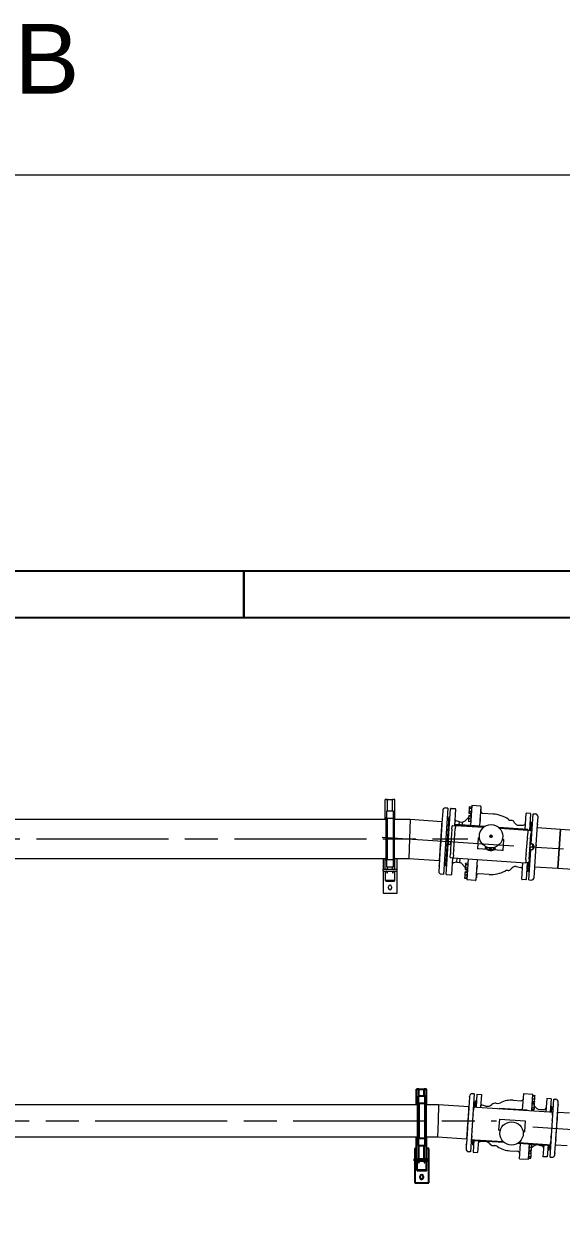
# Model space of a CAD drawing. Header units: millimetres. Extents: x 0 to 100323, y 0 to 59400.
# Drawn here: x 26074 to 28381, y 21944 to 27066 of the extents above; entities that cross this region are included whole.
import ezdxf

# ---------------------------------------------------------------- set-up
doc = ezdxf.new("R2010")
doc.units = ezdxf.units.MM
doc.header["$LTSCALE"] = 100
doc.linetypes.add('CHAIN', pattern=[0.3543, 0.2362, -0.0295, 0.0591, -0.0295])
for name, color, linetype, lineweight in [('Centerline', 7, 'Continuous', 18), ('Detail Boundary', 7, 'Continuous', 18), ('Visible', 7, 'Continuous', 25)]:
    doc.layers.add(name, color=color, linetype=linetype, lineweight=lineweight)
doc.layers.add('P_Biomass (BM)', color=150, linetype='Continuous', lineweight=18, true_color=0x007fff)
doc.styles.add('Title', font='arial.ttf')

# ---------------------------------------------------------------- blocks, each defined once
blk = doc.blocks.new('2dDetail1')
at = {"layer": 'Detail Boundary', "flags": 128}
blk.add_lwpolyline([(211.552, 187.035), (311.266, 187.035), (311.266, 264.162), (211.552, 264.162), (211.552, 187.035)], dxfattribs=at)
at = {"layer": 'Detail Boundary', "insert": (260.332, 267.662), "char_height": 3, "attachment_point": 7, "style": 'Title'}
blk.add_mtext('B', dxfattribs=at)

msp = doc.modelspace()

# ---------------------------------------------------------------- linework, layer by layer
at = {"layer": 'Centerline', "linetype": 'CHAIN', "ltscale": 23.990969}
msp.add_line((27612.5, 23572.6), (29420.2, 23454.1), dxfattribs=at)
at = {"layer": 'Centerline', "linetype": 'CHAIN', "ltscale": 11.173792}
msp.add_line((28259.5, 22327.6), (29262.9, 22261.8), dxfattribs=at)
at = {"layer": 'P_Biomass (BM)'}
for p, q in [((27628.8, 23734.4), (27624.8, 23734.4)), ((27624.8, 23649.1), (27624.8, 23734.4)), ((27628.8, 23734.4), (27630.9, 23734.4)), ((27634.9, 23734.4), (27630.9, 23734.4)), ((27634.9, 23734.4), (27657.2, 23734.4)), ((27634.9, 23684.4), (27634.9, 23734.4)), ((27661.2, 23734.4), (27657.2, 23734.4)), ((27657.2, 23684.4), (27657.2, 23734.4)), ((27661.2, 23734.4), (27663.3, 23734.4)), ((27667.3, 23734.4), (27663.3, 23734.4)), ((27667.3, 23649.1), (27667.3, 23734.4)), ((27630.8, 23684.4), (27630.8, 23655.3)), ((27661.3, 23684.4), (27630.8, 23684.4)), ((27661.3, 23655.3), (27661.3, 23684.4)), ((27872, 23683.7), (27868.6, 23631.7)), ((27872.2, 23686.4), (27872, 23684.6)), ((27872, 23683.7), (27872, 23684.6)), ((27894.4, 23696.9), (27875.8, 23412.5)), ((27894.4, 23696.9), (27884.9, 23697.5)), ((27897.4, 23566.2), (27905.7, 23694.2)), ((27907.9, 23696), (27925.8, 23694.9)), ((27927.7, 23692.7), (27923, 23621.4)), ((27983.9, 23663), (27985.1, 23664.8)), ((27984.9, 23678.1), (27984.8, 23676.5)), ((27984.8, 23676.5), (27985.7, 23674.6)), ((27985.5, 23688.5), (27984.9, 23678.1)), ((27991.4, 23664.4), (27985.1, 23664.8)), ((27986.2, 23698.9), (27985.5, 23688.5)), ((27993.8, 23674.1), (27985.7, 23674.6)), ((27986.3, 23700.5), (27986.2, 23698.9)), ((27994.3, 23681), (27986.2, 23681.5)), ((27986.3, 23700.5), (27987.5, 23702.3)), ((27995.2, 23694.8), (27987.1, 23695.3)), ((27995.6, 23701.7), (27987.5, 23702.3)), ((27996.8, 23707.7), (27991.2, 23621.9)), ((27994.3, 23681), (27993.8, 23674.1)), ((27994, 23676.9), (27994.8, 23676.9)), ((27995.2, 23694.8), (27994.3, 23681)), ((27995.6, 23701.7), (27995.2, 23694.8)), ((27995.4, 23698.9), (27996.2, 23698.8)), ((28034.2, 23705.3), (27996.8, 23707.7)), ((28035.6, 23703.7), (28030.1, 23619.4)), ((28035, 23678.5), (28034.2, 23677.8)), ((28035.9, 23692), (28034.9, 23693.1)), ((28035.9, 23692), (28035, 23678.5)), ((28088.2, 23671.7), (28043.8, 23674.6)), ((28225.7, 23606.6), (28230.1, 23673.4)), ((28247.6, 23673.8), (28231.7, 23674.8)), ((28249, 23672.2), (28244.3, 23600.3)), ((28252.1, 23543.2), (28260.6, 23672.9)), ((28260.6, 23672.9), (28270.1, 23672.3)), ((25663.8, 23649.1), (27628.3, 23649.1)), ((27628.3, 23655.3), (27628.3, 23474.6)), ((27630.8, 23655.3), (27628.3, 23655.3)), ((27633.3, 23655.3), (27633.3, 23474.6)), ((27633.3, 23653.3), (27658.8, 23653.3)), ((27658.8, 23655.3), (27658.8, 23474.6)), ((27663.8, 23655.3), (27661.3, 23655.3)), ((27663.8, 23655.3), (27663.8, 23474.6)), ((27663.8, 23649.1), (27732.1, 23649.1)), ((27732.1, 23649.1), (27729.3, 23564.9)), ((27732.1, 23649.1), (27868.6, 23640.1)), ((27868.6, 23640.1), (27857.6, 23472.2)), ((27868.3, 23627.7), (27862.2, 23534.5)), ((27868.3, 23627.7), (27868.6, 23631.7)), ((27898, 23660.1), (27884.1, 23448.6)), ((27900.5, 23659.9), (27894, 23560.9)), ((27900.5, 23659.9), (27898, 23660.1)), ((27900.4, 23659), (27903.5, 23660.5)), ((27911.8, 23606.2), (27912.7, 23620.1)), ((27914.8, 23621.9), (27926.5, 23621.2)), ((27926.5, 23621.6), (27925.6, 23607.7)), ((27926.5, 23621.7), (27926.7, 23623.7)), ((27926.5, 23621.7), (27926.5, 23621.6)), ((28046.8, 23613.8), (27926.5, 23621.7)), ((28046.8, 23613.8), (27926.5, 23621.6)), ((27926.8, 23626.2), (27926.7, 23623.7)), ((27926.7, 23623.7), (28049.1, 23615.7)), ((28052.3, 23617.9), (27926.8, 23626.2)), ((27944.2, 23638), (27930.5, 23642.4)), ((27943.3, 23625.1), (27944.2, 23638)), ((27944.2, 23638), (27956.3, 23637.3)), ((27956.3, 23637.3), (27955.4, 23624.3)), ((27968.3, 23643.1), (27983.4, 23656.4)), ((27982.7, 23645.1), (27982.3, 23639.1)), ((27983.5, 23657), (27982.7, 23645.1)), ((27991.5, 23638.5), (27983.4, 23639)), ((27983.9, 23663), (27983.5, 23657)), ((27992.3, 23650.5), (27984.2, 23651)), ((27993.1, 23662.4), (27984.9, 23663)), ((27992.3, 23650.5), (27991.5, 23638.5)), ((27991.5, 23639.5), (27992.3, 23639.4)), ((27993.1, 23662.4), (27992.3, 23650.5)), ((27993, 23661.4), (27993.8, 23661.4)), ((28032.5, 23641), (28031.5, 23640.1)), ((28033.4, 23654.5), (28032.5, 23655.6)), ((28033.4, 23654.5), (28032.5, 23641)), ((28238.2, 23605.7), (28112.6, 23614)), ((28166.7, 23644.5), (28164.8, 23644.6)), ((28198.6, 23623.5), (28219.7, 23624.3)), ((28249.7, 23636.1), (28246.8, 23638)), ((28247.3, 23600.1), (28249.7, 23637.1)), ((28249.7, 23637.1), (28252.2, 23636.9)), ((28249.8, 23599.9), (28252.2, 23636.9)), ((28273.4, 23539.9), (28279, 23625.4)), ((28278.2, 23613.3), (28377.5, 23606.8)), ((28279.2, 23628.6), (28279, 23625.4)), ((28279.2, 23628.6), (28281.3, 23659.5)), ((27729.3, 23564.9), (27726.6, 23480.8)), ((27893.3, 23560.2), (27895.4, 23562.1)), ((27894.3, 23546.1), (27895.4, 23562.1)), ((27895.1, 23542.8), (27896.6, 23565.3)), ((27895.4, 23562.1), (27896.4, 23562)), ((27896.6, 23565.3), (27897, 23566)), ((27897.9, 23566.4), (27907.9, 23565.7)), ((27910.5, 23586.2), (27906.2, 23520.2)), ((27909.1, 23564.4), (27908.7, 23565.2)), ((27911.8, 23606.2), (27910.5, 23587)), ((27910.5, 23586.2), (27910.5, 23587)), ((27919.8, 23519.1), (27924.2, 23585.6)), ((27924.3, 23588.1), (27924.2, 23585.6)), ((27924.3, 23588.1), (27925.6, 23607.7)), ((28024.3, 23569.2), (28021.2, 23522.3)), ((28024.3, 23569.2), (28029.3, 23568.8)), ((28029.3, 23568.8), (28030.3, 23568.8)), ((28078.8, 23571.7), (28078.9, 23572.7)), ((28079.3, 23579.5), (28078.9, 23572.7)), ((28079.3, 23579.5), (28079.4, 23580.6)), ((28080.4, 23572.6), (28080.3, 23571.6)), ((28080.4, 23572.6), (28080.8, 23579.4)), ((28080.9, 23580.5), (28080.8, 23579.4)), ((28115.5, 23611.3), (28238, 23603.3)), ((28237.9, 23601.2), (28117.5, 23609.1)), ((28237.9, 23601.2), (28117.5, 23609.1)), ((28128, 23562.4), (28129.1, 23562.3)), ((28129.1, 23562.3), (28134.1, 23562)), ((28131, 23515.1), (28134.1, 23562)), ((28231.1, 23498.6), (28235.5, 23565.2)), ((28235.7, 23567.7), (28235.5, 23565.2)), ((28235.7, 23567.7), (28237, 23587.3)), ((28237.9, 23601.2), (28237, 23587.3)), ((28249.5, 23600), (28237.8, 23600.8)), ((28237.9, 23601.2), (28238, 23603.3)), ((28237.9, 23601.2), (28237.9, 23601.2)), ((28238.2, 23605.7), (28238, 23603.3)), ((28244.8, 23498), (28249.2, 23564)), ((28249.2, 23564.8), (28250.5, 23584)), ((28249.2, 23564.8), (28249.2, 23564)), ((28251.4, 23597.9), (28250.5, 23584)), ((28377.5, 23606.8), (28366.5, 23438.8)), ((28367, 23438.8), (28378, 23606.7)), ((28378, 23606.7), (28436.8, 23602.9)), ((27861.9, 23529.8), (27856.7, 23450.1)), ((27861.9, 23529.8), (27862.2, 23534.5)), ((27893.1, 23547.5), (27886.6, 23448.4)), ((27887.4, 23413.8), (27895.7, 23541.7)), ((27892.5, 23548.2), (27893.3, 23560.2)), ((27892.5, 23548.2), (27894.3, 23546.1)), ((27894.3, 23546.1), (27895.3, 23546)), ((27895.1, 23542.8), (27895.4, 23542)), ((27896.3, 23542.5), (27906.3, 23541.8)), ((27896.3, 23541.5), (27906.3, 23540.9)), ((27897.2, 23554.9), (27907.1, 23554.3)), ((27906.1, 23519.4), (27904.9, 23500.2)), ((27906.1, 23519.4), (27906.2, 23520.2)), ((27907.6, 23542), (27907.2, 23541.2)), ((27918.4, 23497), (27919.6, 23516.5)), ((27919.8, 23519.1), (27919.6, 23516.5)), ((28026.2, 23521.9), (28021.2, 23522.3)), ((28126, 23515.4), (28026.2, 23521.9)), ((28074, 23525.1), (28074.1, 23526.3)), ((28074.6, 23526.3), (28074.5, 23525)), ((28078.6, 23526), (28078.5, 23524.7)), ((28079.1, 23526), (28079, 23524.7)), ((28131, 23515.1), (28126, 23515.4)), ((28242, 23388.5), (28250.5, 23518.3)), ((28246.3, 23519.8), (28246.6, 23519)), ((28257.4, 23517.8), (28247.4, 23518.5)), ((28247.7, 23542.2), (28248.2, 23543)), ((28258.2, 23529.3), (28248.2, 23529.9)), ((28259, 23541.7), (28249, 23542.4)), ((28259, 23542.7), (28249.1, 23543.4)), ((28258.7, 23519), (28258.3, 23518.2)), ((28260.2, 23541.4), (28258.7, 23519)), ((28259.9, 23522.1), (28258.9, 23522.2)), ((28260.2, 23541.4), (28259.9, 23542.2)), ((28261, 23538.1), (28259.9, 23522.1)), ((28262.1, 23524), (28259.9, 23522.1)), ((28261, 23538.1), (28260, 23538.2)), ((28262.9, 23536), (28261, 23538.1)), ((28262.9, 23536), (28262.1, 23524)), ((28267.2, 23445), (28273.1, 23535.1)), ((28273.4, 23539.9), (28273.1, 23535.1)), ((25663.8, 23480.8), (27628.3, 23480.8)), ((27616, 23479.2), (27616, 23434.4)), ((27624.8, 23479.2), (27616, 23479.2)), ((27624.8, 23434.4), (27624.8, 23480.8)), ((27628.3, 23474.6), (27630.8, 23474.6)), ((27630.8, 23474.6), (27630.8, 23445.4)), ((27633.3, 23476.6), (27658.8, 23476.6)), ((27661.3, 23445.4), (27661.3, 23474.6)), ((27661.3, 23474.6), (27663.8, 23474.6)), ((27663.8, 23480.8), (27726.6, 23480.8)), ((27667.3, 23434.4), (27667.3, 23480.8)), ((27676, 23479.2), (27667.3, 23479.2)), ((27676, 23434.4), (27676, 23479.2)), ((27726.6, 23480.8), (27857.6, 23472.2)), ((27903.9, 23486.4), (27904.9, 23500.2)), ((27905.8, 23484.2), (27917.5, 23483.5)), ((27914, 23483.7), (27909.3, 23412.3)), ((27918.4, 23497), (27917.5, 23483)), ((27917.5, 23483), (28228.8, 23462.6)), ((27932.8, 23464.4), (27918.6, 23461.9)), ((27932.8, 23464.4), (27933.9, 23481.9)), ((27932.8, 23464.4), (27944.9, 23463.6)), ((27946, 23481.1), (27944.9, 23463.6)), ((27970.5, 23458.4), (27971.6, 23460.2)), ((27979.8, 23459.7), (27971.6, 23460.2)), ((27981.8, 23478.7), (27975.9, 23388.4)), ((27979.8, 23459.7), (27979.3, 23452.7)), ((28020.7, 23476.2), (28014.9, 23387.4)), ((28211.6, 23392), (28216.3, 23463.4)), ((28229.7, 23476.5), (28228.8, 23462.6)), ((28240.5, 23462.3), (28228.8, 23463.1)), ((28229.7, 23476.5), (28231, 23496.1)), ((28235.3, 23462.6), (28230.6, 23390.8)), ((28231.1, 23498.6), (28231, 23496.1)), ((28235.9, 23425.5), (28238.3, 23462.4)), ((28238.4, 23425.3), (28240.8, 23462.3)), ((28243.5, 23478), (28242.6, 23464.1)), ((28243.5, 23478), (28244.8, 23497.2)), ((28244.8, 23498), (28244.8, 23497.2)), ((27616, 23434.4), (27676, 23434.4)), ((27616, 23426.4), (27616, 23434.4)), ((27616, 23426.4), (27628.8, 23426.4)), ((27616, 23426.4), (27616, 23331.2)), ((27624.8, 23422.4), (27624.8, 23387.9)), ((27626.8, 23387.9), (27626.8, 23422.4)), ((27630.9, 23426.4), (27628.8, 23426.4)), ((27628.8, 23424.4), (27630.9, 23424.4)), ((27630.8, 23445.4), (27661.3, 23445.4)), ((27630.9, 23426.4), (27661.2, 23426.4)), ((27632.9, 23422.4), (27632.9, 23418.9)), ((27632.9, 23418.9), (27634.9, 23418.9)), ((27634.9, 23434.4), (27634.9, 23445.4)), ((27634.9, 23418.9), (27634.9, 23422.4)), ((27657.2, 23434.4), (27657.2, 23445.4)), ((27657.2, 23422.4), (27657.2, 23418.9)), ((27657.2, 23418.9), (27659.2, 23418.9)), ((27659.2, 23418.9), (27659.2, 23422.4)), ((27663.3, 23426.4), (27661.2, 23426.4)), ((27661.2, 23424.4), (27663.3, 23424.4)), ((27663.3, 23426.4), (27676, 23426.4)), ((27665.3, 23422.4), (27665.3, 23387.9)), ((27667.3, 23387.9), (27667.3, 23422.4)), ((27676, 23426.4), (27676, 23434.4)), ((27676, 23331.2), (27676, 23426.4)), ((27856.5, 23447.3), (27855.1, 23425.9)), ((27856.5, 23447.3), (27856.7, 23450.1)), ((27875.8, 23412.5), (27866.3, 23413.2)), ((27886.6, 23448.4), (27884.1, 23448.6)), ((27886.7, 23449.4), (27889.6, 23447.5)), ((27889.2, 23411.7), (27907.2, 23410.5)), ((27956, 23456.3), (27969.3, 23441.1)), ((27967.6, 23415), (27966.8, 23403)), ((27968, 23421), (27967.6, 23415)), ((27968, 23421), (27969.2, 23422.7)), ((27976.4, 23408.4), (27968.3, 23408.9)), ((27969, 23436.1), (27968.9, 23434.5)), ((27968.9, 23434.5), (27969.8, 23432.5)), ((27969.7, 23446.4), (27969, 23436.1)), ((27977.2, 23420.4), (27969.1, 23420.9)), ((27977.3, 23422.2), (27969.2, 23422.7)), ((27970.4, 23456.8), (27969.7, 23446.4)), ((27977.9, 23432), (27969.8, 23432.5)), ((27978.4, 23438.9), (27970.3, 23439.5)), ((27970.5, 23458.4), (27970.4, 23456.8)), ((27979.3, 23452.7), (27971.2, 23453.3)), ((27976.4, 23408.4), (27975.6, 23396.4)), ((27977.2, 23420.4), (27976.4, 23408.4)), ((27977.1, 23419.4), (27977.9, 23419.3)), ((27977.3, 23422.2), (27977.2, 23420.4)), ((27978.4, 23438.9), (27977.9, 23432)), ((27978.1, 23434.9), (27978.9, 23434.8)), ((27979.3, 23452.7), (27978.4, 23438.9)), ((27979.6, 23456.8), (27980.4, 23456.8)), ((28017.6, 23412.5), (28016.7, 23399)), ((28017.6, 23412.5), (28016.9, 23413.3)), ((28019.1, 23436.4), (28018.1, 23435.5)), ((28020, 23449.9), (28019.1, 23451)), ((28020, 23449.9), (28019.1, 23436.4)), ((28071.2, 23412.3), (28026.7, 23415.2)), ((28152.6, 23429), (28150.6, 23429.1)), ((28186.9, 23445.6), (28207.7, 23442.1)), ((28235.9, 23426.5), (28232.8, 23425)), ((28235.9, 23425.5), (28238.4, 23425.3)), ((28264.2, 23399.5), (28267, 23441.4)), ((28267.2, 23445), (28267, 23441.4)), ((28267.2, 23445.3), (28366.5, 23438.8)), ((28367, 23438.8), (28652.4, 23420.1)), ((27663.3, 23385.9), (27628.8, 23385.9)), ((27628.8, 23383.9), (27663.3, 23383.9)), ((27639, 23353.2), (27639, 23359.2)), ((27653, 23359.2), (27653, 23353.2)), ((27966.8, 23403), (27966.4, 23397)), ((27966.4, 23397), (27967.4, 23395.1)), ((27975.5, 23394.6), (27967.4, 23395.1)), ((27975.6, 23396.4), (27967.5, 23396.9)), ((27975.6, 23396.4), (27975.5, 23394.6)), ((27975.7, 23397.4), (27976.5, 23397.4)), ((28013.3, 23386), (27975.9, 23388.4)), ((28016.7, 23399), (28015.6, 23398)), ((28229, 23389.4), (28213, 23390.4)), ((28242, 23388.5), (28251.4, 23387.9)), ((28264.2, 23399.5), (28264.2, 23399.2)), ((28264.2, 23399.1), (28264.2, 23399.2)), ((27616, 23331.2), (27676, 23331.2)), ((27986.9, 22456), (27984.1, 22412.6)), ((27986.9, 22456), (27987, 22457.4)), ((27987.1, 22458.7), (27987, 22457.4)), ((28007.8, 22469.4), (27991.5, 22219.9)), ((28007.8, 22469.4), (27999.9, 22469.9)), ((28011.8, 22438.1), (28010.2, 22413.6)), ((28014.3, 22437.9), (28011.8, 22438.1)), ((28014.3, 22437.9), (28012.7, 22413.4)), ((28014.2, 22436.9), (28017.3, 22438.4)), ((28019.3, 22468.6), (28015.7, 22413.2)), ((28019.3, 22468.6), (28038.3, 22467.4)), ((28038.3, 22467.4), (28034.6, 22412)), ((28175.2, 22442.4), (28207.9, 22440.2)), ((28215.3, 22400.7), (28219.9, 22470.5)), ((28219.9, 22470.5), (28258.8, 22468)), ((28254.2, 22397.6), (28258.8, 22468)), ((28257.6, 22437.7), (28256.8, 22437.8)), ((28257.4, 22434.9), (28257.5, 22436.7)), ((28257.4, 22434.9), (28266.6, 22434.3)), ((28257.5, 22436.7), (28258.3, 22448.7)), ((28257.5, 22436.7), (28266.7, 22436.1)), ((28259, 22459.7), (28258.2, 22459.7)), ((28258.3, 22448.7), (28259.1, 22460.7)), ((28258.3, 22448.7), (28267.5, 22448.1)), ((28259.1, 22460.7), (28259.2, 22462.5)), ((28259.1, 22460.7), (28268.3, 22460.1)), ((28259.2, 22462.5), (28268.4, 22461.9)), ((28266.7, 22436.1), (28266.6, 22434.3)), ((28266.7, 22436.1), (28267.5, 22448.1)), ((28267.5, 22448.1), (28268.3, 22460.1)), ((28268.3, 22460.1), (28268.4, 22461.9)), ((28318.7, 22449), (28315, 22393.6)), ((28337.6, 22447.8), (28318.7, 22449)), ((28332.8, 22197.5), (28349.1, 22447)), ((28337.6, 22447.8), (28334, 22392.4)), ((28349.1, 22447), (28357.1, 22446.5)), ((25780.6, 22424.1), (27764.2, 22424.1)), ((27799.7, 22424.1), (27854.7, 22424.1)), ((27854.7, 22424.1), (27852.4, 22354.3)), ((27854.7, 22424.1), (27983.8, 22415.7)), ((27983.8, 22415.7), (27974.6, 22276.3)), ((27983.8, 22415.7), (27974.6, 22276.3)), ((27983.7, 22406.6), (27978.6, 22328.8)), ((27983.7, 22406.6), (27984.1, 22412.6)), ((27984.3, 22415.7), (27983.8, 22415.7)), ((28003.1, 22380.4), (28004.3, 22399.9)), ((28005.3, 22413.9), (28004.3, 22399.9)), ((28005.3, 22413.9), (28018.9, 22413)), ((28018.9, 22413), (28330.3, 22392.6)), ((28057.3, 22416.9), (28041.9, 22420.5)), ((28101.3, 22429.2), (28107.3, 22428.8)), ((28114.7, 22406.8), (28114.8, 22407.2)), ((28234.5, 22399.4), (28114.8, 22407.2)), ((28234.5, 22399.4), (28234.5, 22398.9)), ((28255.5, 22405.4), (28254.7, 22405.5)), ((28255.3, 22402.6), (28255.8, 22409.5)), ((28255.3, 22402.6), (28264.5, 22402)), ((28255.8, 22409.5), (28256.7, 22423.3)), ((28255.8, 22409.5), (28264.9, 22408.9)), ((28256.9, 22427.4), (28256.1, 22427.4)), ((28256.7, 22423.3), (28257.1, 22430.2)), ((28256.7, 22423.3), (28265.8, 22422.7)), ((28257.1, 22430.2), (28266.3, 22429.6)), ((28264.9, 22408.9), (28264.5, 22402)), ((28264.9, 22408.9), (28265.8, 22422.7)), ((28270.5, 22412), (28265.5, 22417.7)), ((28265.8, 22422.7), (28266.3, 22429.6)), ((28295.5, 22401.9), (28308.8, 22403)), ((28330.3, 22392.6), (28343.9, 22391.7)), ((28338.5, 22415.6), (28335.7, 22417.6)), ((28337, 22392.2), (28338.6, 22416.6)), ((28338.6, 22416.6), (28341.1, 22416.5)), ((28339.5, 22392), (28341.1, 22416.5)), ((28343, 22377.7), (28343.9, 22391.7)), ((28356.8, 22251.2), (28366, 22390.6)), ((28356.8, 22251.2), (28366, 22390.6)), ((28363.6, 22362.3), (28367.5, 22421.2)), ((28365.5, 22390.7), (28366, 22390.6)), ((28366, 22390.6), (28415.9, 22387.4)), ((28367.7, 22424.4), (28367.5, 22421.2)), ((28367.7, 22424.4), (28368.3, 22433.7)), ((27852.4, 22354.3), (27850.1, 22284.4)), ((27998.5, 22311.3), (28002.9, 22377.8)), ((28003.1, 22380.4), (28002.9, 22377.8)), ((28113.6, 22313.6), (28116.7, 22360.5)), ((28116.7, 22360.5), (28226.5, 22353.3)), ((28226.5, 22353.3), (28223.4, 22306.4)), ((28341.6, 22355.6), (28337.2, 22289.1)), ((28341.6, 22355.6), (28341.7, 22358.2)), ((28343, 22377.7), (28341.7, 22358.2)), ((28357.9, 22276), (28363.1, 22355.4)), ((28363.6, 22362.3), (28363.1, 22355.4)), ((25780.6, 22284.4), (27764.2, 22284.4)), ((27799.7, 22284.4), (27850.1, 22284.4)), ((27850.1, 22284.4), (27974.6, 22276.3)), ((27978.1, 22321.6), (27973.7, 22255)), ((27978.1, 22321.6), (27978.6, 22328.8)), ((27997.1, 22289.2), (27996.2, 22275.2)), ((27997.1, 22289.2), (27998.4, 22308.8)), ((27998.5, 22311.3), (27998.4, 22308.8)), ((28113.6, 22313.6), (28119.6, 22313.2)), ((28217.4, 22306.8), (28223.4, 22306.4)), ((28337, 22286.6), (28335.8, 22267)), ((28337, 22286.6), (28337.2, 22289.1)), ((27973.5, 22250.9), (27972.3, 22233.2)), ((27973.5, 22250.9), (27973.7, 22255)), ((27975.1, 22276.3), (27974.6, 22276.3)), ((27996, 22273.2), (27995.9, 22270.7)), ((27995.9, 22270.7), (28009.5, 22269.8)), ((27996, 22273.2), (27996.2, 22275.2)), ((27996, 22273.2), (28009.7, 22272.3)), ((28000.8, 22270.4), (27999.5, 22250.5)), ((28002, 22250.3), (27999.5, 22250.5)), ((28003.3, 22270.2), (28002, 22250.3)), ((28002.1, 22251.3), (28004.9, 22249.4)), ((28006.3, 22270.1), (28003, 22219.2)), ((28009.5, 22269.8), (28135, 22261.6)), ((28009.7, 22272.3), (28132.2, 22264.3)), ((28025.3, 22268.8), (28021.9, 22217.9)), ((28047.4, 22265.5), (28031.7, 22264)), ((28089.4, 22247.6), (28095.4, 22247.2)), ((28195.4, 22257.7), (28320.9, 22249.4)), ((28198.5, 22259.9), (28321, 22251.9)), ((28201.6, 22191.1), (28205.9, 22257)), ((28240.5, 22188.6), (28244.8, 22254.4)), ((28243.9, 22228), (28244.6, 22240)), ((28244.6, 22240), (28245.4, 22252)), ((28245.4, 22251), (28244.6, 22251)), ((28244.6, 22240), (28253.8, 22239.4)), ((28245.4, 22252), (28254.6, 22251.4)), ((28253, 22227.4), (28253.8, 22239.4)), ((28259.4, 22242.5), (28253.7, 22237.5)), ((28253.8, 22239.4), (28254.6, 22251.4)), ((28285.5, 22249.2), (28298.6, 22246.4)), ((28305.7, 22250.4), (28302.3, 22199.5)), ((28320.9, 22249.4), (28334.5, 22248.5)), ((28321, 22251.9), (28334.7, 22251)), ((28324.6, 22249.2), (28321.3, 22198.3)), ((28326.4, 22230), (28323.3, 22228.5)), ((28326.3, 22229), (28327.6, 22249)), ((28328.8, 22228.9), (28330.1, 22248.8)), ((28334.5, 22248.5), (28334.7, 22251)), ((28334.8, 22253), (28334.7, 22251)), ((28334.8, 22253), (28335.8, 22267)), ((28354, 22216.1), (28357.5, 22269.4)), ((28356.3, 22251.3), (28356.8, 22251.2)), ((28356.8, 22251.2), (28406.7, 22248)), ((28357.9, 22276), (28357.5, 22269.4)), ((27991.5, 22219.9), (27983.5, 22220.4)), ((28003, 22219.2), (28021.9, 22217.9)), ((28160.9, 22224.8), (28193.6, 22222.7)), ((28201.6, 22191.1), (28240.5, 22188.6)), ((28241.8, 22196.7), (28241, 22196.8)), ((28241.6, 22193.9), (28242.1, 22200.8)), ((28241.6, 22193.9), (28250.8, 22193.3)), ((28242.1, 22200.8), (28243, 22214.6)), ((28242.1, 22200.8), (28251.3, 22200.2)), ((28243.2, 22218.7), (28242.4, 22218.8)), ((28243, 22214.6), (28243.4, 22221.6)), ((28243, 22214.6), (28252.2, 22214)), ((28243.9, 22229), (28243.1, 22229.1)), ((28243.4, 22221.6), (28252.6, 22220.9)), ((28243.9, 22228), (28253, 22227.4)), ((28244, 22226.2), (28252.9, 22225.6)), ((28250.8, 22193.3), (28251.3, 22200.2)), ((28251.3, 22200.2), (28252.2, 22214)), ((28252.2, 22214), (28252.6, 22220.9)), ((28252.9, 22225.6), (28253, 22227.4)), ((28321.3, 22198.3), (28302.3, 22199.5)), ((28326.3, 22229), (28328.8, 22228.9)), ((28332.8, 22197.5), (28340.7, 22197)), ((28353.5, 22208.2), (28353.9, 22213.6)), ((28354, 22216.1), (28353.9, 22213.6))]:
    msp.add_line(p, q, dxfattribs=at)
at = {"layer": 'P_Biomass (BM)', "linetype": 'CHAIN', "ltscale": 23.990969}
for p, q in [((25277.7, 23564.9), (27979.3, 23564.9)), ((25530.6, 22354.3), (28102.4, 22354.3))]:
    msp.add_line(p, q, dxfattribs=at)
at = {"layer": 'P_Biomass (BM)'}
for centre, radius in [((28079.8, 23576.1), 50.1), ((28079.8, 23576.1), 5), ((28058.8, 23525.6), 3.25), ((28094.2, 23523.2), 3.25), ((28167.8, 22299.5), 50.1)]:
    msp.add_circle(centre, radius, dxfattribs=at)
for centre, radius, start, end in [((27884.1, 23685.6), 12, 86.2494, 176.2494), ((27907.7, 23694), 2, 86.2494, 176.2494), ((27925.7, 23692.9), 2, 356.2494, 86.2494), ((27974.7, 23675.2), 20, 320.8389, 356.2494), ((28034.1, 23703.8), 1.5, 356.2494, 86.2494), ((28044.4, 23684.6), 10, 202.0913, 266.2494), ((28079.7, 23542), 130, 54.8255, 86.2494), ((28231.6, 23673.3), 1.5, 86.2494, 176.2494), ((28247.5, 23672.3), 1.5, 356.2494, 86.2494), ((28269.3, 23660.3), 12, 356.2494, 86.2494), ((27886, 23645.9), 11, 356.2494, 59.2137), ((27914.7, 23619.9), 2, 86.2494, 176.2494), ((27932.9, 23650.1), 8, 176.2494, 252.2131), ((27951.8, 23661.9), 25, 280.2856, 311.2494), ((28166.1, 23664.6), 20, 234.8255, 266.2494), ((28165.7, 23629.5), 15, 23.4523, 86.2494), ((28197.8, 23643.5), 20, 203.4523, 272.118), ((28219.4, 23632.3), 8, 272.118, 356.2494), ((28262.2, 23621.2), 11, 113.2851, 176.2494), ((28079.8, 23576.1), 4.5, 95.8435, 256.6553), ((28079.8, 23576.1), 4.5, 256.6553, 275.8435), ((28079.8, 23576.1), 4.5, 76.6553, 95.8435), ((28079.8, 23576.1), 4.5, 275.8435, 76.6553), ((28249.4, 23598), 2, 356.2494, 86.2494), ((28077.7, 23542.1), 27.8, 217.4875, 225.0112), ((28077.7, 23542.1), 23.8, 214.3103, 228.1885), ((28077.7, 23542.1), 27.8, 233.7936, 298.7051), ((28077.7, 23542.1), 17.5, 237.5351, 295.132), ((28077.7, 23542.1), 17.4, 238.0122, 294.6548), ((28077.7, 23542.1), 17.4, 238.2544, 258.0006), ((28077.7, 23542.1), 23.8, 257.9287, 274.57), ((28077.7, 23542.1), 17.4, 259.6586, 272.8402), ((28077.7, 23542.1), 17.4, 274.4982, 294.4126), ((28077.7, 23542.1), 23.8, 304.3103, 318.1885), ((28077.7, 23542.1), 27.8, 307.4875, 315.0112), ((27874.1, 23464.3), 11, 293.2851, 356.2494), ((27905.9, 23486.2), 2, 176.2494, 266.2494), ((27920.1, 23454), 8, 100.2856, 176.2494), ((27937.2, 23439.8), 25, 41.2494, 72.2131), ((28240.6, 23464.3), 2, 266.2494, 356.2494), ((27628.8, 23422.4), 4, 90, 180), ((27628.8, 23422.4), 2, 90, 180), ((27630.9, 23422.4), 4, 0, 90), ((27630.9, 23422.4), 2, 0, 90), ((27661.2, 23422.4), 4, 90, 180), ((27661.2, 23422.4), 2, 90, 180), ((27663.3, 23422.4), 4, 0, 90), ((27663.3, 23422.4), 2, 0, 90), ((27867.1, 23425.1), 12, 176.2494, 266.2494), ((27889.4, 23413.6), 2, 176.2494, 266.2494), ((27907.3, 23412.5), 2, 266.2494, 356.2494), ((27958.2, 23423.6), 20, 356.2494, 25.3674), ((28026.1, 23405.2), 10, 86.2494, 150.4075), ((28079.7, 23542), 130, 266.2494, 297.6733), ((28149.3, 23409.1), 20, 86.2494, 117.6733), ((28153.6, 23443.9), 15, 266.2494, 329.0465), ((28183.6, 23425.9), 20, 80.3808, 149.0465), ((28206.4, 23434.2), 8, 356.2494, 80.3808), ((28250.3, 23439.6), 11, 176.2494, 239.2137), ((27628.8, 23387.9), 4, 180, 270), ((27628.8, 23387.9), 2, 180, 270), ((27646, 23359.2), 7, 0, 180), ((27663.3, 23387.9), 4, 270, 0), ((27663.3, 23387.9), 2, 270, 0), ((28013.4, 23387.5), 1.5, 266.2494, 356.2494), ((28213.1, 23391.9), 1.5, 176.2494, 266.2494), ((28229.1, 23390.9), 1.5, 266.2494, 356.2494), ((28252.2, 23399.9), 12, 266.2494, 356.2494), ((27646, 23353.2), 7, 180, 0), ((27999.1, 22457.9), 12, 86.2494, 176.2494), ((28168.1, 22334.6), 108, 86.2494, 116.4053), ((28208.5, 22450.2), 10, 266.2494, 356.2494), ((28276.7, 22435.3), 20, 176.2494, 194.7038), ((28356.3, 22434.5), 12, 356.2494, 86.2494), ((27999.8, 22423.8), 11, 356.2494, 59.2137), ((28043.7, 22428.3), 8, 176.2494, 257.055), ((28064.1, 22446.1), 30, 257.055, 310.3448), ((28099.7, 22404.2), 25, 86.2494, 130.3448), ((28109, 22453.7), 25, 266.2494, 296.4053), ((28293, 22431.8), 30, 221.2494, 274.7802), ((28308.2, 22411), 8, 274.7802, 356.2494), ((28351.1, 22400.8), 11, 113.2851, 176.2494), ((27984.3, 22232.4), 12, 176.2494, 266.2494), ((27989.5, 22266.1), 11, 293.2851, 356.2494), ((28032.4, 22256), 8, 95.4438, 176.2494), ((28050.3, 22235.6), 30, 42.154, 95.4438), ((28091, 22272.5), 25, 222.154, 266.2494), ((28093.8, 22222.2), 25, 56.0935, 86.2494), ((28168, 22332.6), 108, 236.0935, 266.2494), ((28279.2, 22219.9), 30, 77.7186, 131.2494), ((28296.9, 22238.6), 8, 356.2494, 77.7186), ((28340.8, 22243.1), 11, 176.2494, 239.2137), ((28192.9, 22212.7), 10, 356.2494, 86.2494), ((28262.5, 22218.6), 20, 152.0841, 176.2494), ((28341.5, 22209), 12, 266.2494, 356.2494)]:
    msp.add_arc(centre, radius, start, end, dxfattribs=at)
for start_param, end_param in [(6.181041, 6.201676), (0.08151, 0.102144)]:
    msp.add_ellipse((28078.8, 23559.1), major_axis=(-2.3, -34.3), ratio=0.707107, start_param=start_param, end_param=end_param, dxfattribs=at)
for points, knots in [([(27872, 23684.6), (27872, 23684.6), (27872, 23684.6), (27872, 23684.5), (27872, 23684.3), (27872, 23684), (27872, 23683.8), (27872, 23683.7)], [-2.1952792, -2.1952792, -2.1952792, -2.1952792, -2.0993492, -2.0993492, -1.8229843, -1.8229843, -1.7097702, -1.7097702, -1.7097702, -1.7097702]), ([(28034.2, 23677.8), (28034.2, 23677.8), (28034.2, 23677.8), (28034.1, 23677.8), (28034.1, 23677.8), (28034, 23678.2), (28034, 23678.5), (28034, 23678.9)], [2.2317186, 2.2317186, 2.2317186, 2.2317186, 2.2549429, 2.2549429, 2.4488197, 2.4488197, 2.6508871, 2.6508871, 2.6508871, 2.6508871]), ([(27868.6, 23631.7), (27868.6, 23631.4), (27868.5, 23631.2), (27868.5, 23630.3), (27868.4, 23629.5), (27868.4, 23628.4), (27868.3, 23628), (27868.3, 23627.7)], [-2.1952792, -2.1952792, -2.1952792, -2.1952792, -2.0993492, -2.0993492, -1.8229843, -1.8229843, -1.7097702, -1.7097702, -1.7097702, -1.7097702]), ([(28279, 23625.4), (28279.1, 23625.6), (28279.1, 23625.9), (28279.1, 23626.8), (28279.2, 23627.4), (28279.2, 23628.2), (28279.2, 23628.4), (28279.2, 23628.6)], [-2.1952792, -2.1952792, -2.1952792, -2.1952792, -2.0993492, -2.0993492, -1.8229843, -1.8229843, -1.7097702, -1.7097702, -1.7097702, -1.7097702]), ([(27862.2, 23534.5), (27862.2, 23534.2), (27862.2, 23533.9), (27862.1, 23532.6), (27862, 23531.7), (27861.9, 23530.5), (27861.9, 23530.2), (27861.9, 23529.8)], [-2.1952792, -2.1952792, -2.1952792, -2.1952792, -2.0993492, -2.0993492, -1.8229843, -1.8229843, -1.7097702, -1.7097702, -1.7097702, -1.7097702]), ([(28273.1, 23535.1), (28273.1, 23535.4), (28273.2, 23535.7), (28273.2, 23536.9), (28273.3, 23537.9), (28273.4, 23539.1), (28273.4, 23539.5), (28273.4, 23539.9)], [-2.1952792, -2.1952792, -2.1952792, -2.1952792, -2.0993492, -2.0993492, -1.8229843, -1.8229843, -1.7097702, -1.7097702, -1.7097702, -1.7097702]), ([(27856.7, 23450.1), (27856.7, 23449.8), (27856.6, 23449.6), (27856.6, 23448.8), (27856.6, 23448.2), (27856.5, 23447.6), (27856.5, 23447.5), (27856.5, 23447.3)], [-2.1952792, -2.1952792, -2.1952792, -2.1952792, -2.0993492, -2.0993492, -1.8229843, -1.8229843, -1.7097702, -1.7097702, -1.7097702, -1.7097702]), ([(28016.5, 23412.2), (28016.6, 23412.6), (28016.6, 23412.9), (28016.7, 23413.2), (28016.8, 23413.3), (28016.9, 23413.3)], [1.4481676, 1.4481676, 1.4481676, 1.4481676, 1.6622591, 1.6622591, 1.8868195, 1.8868195, 1.8868195, 1.8868195]), ([(28267, 23441.4), (28267, 23441.6), (28267, 23441.8), (28267.1, 23442.6), (28267.1, 23443.3), (28267.2, 23444.4), (28267.2, 23444.7), (28267.2, 23445)], [-2.1952792, -2.1952792, -2.1952792, -2.1952792, -2.0993492, -2.0993492, -1.8229843, -1.8229843, -1.7097702, -1.7097702, -1.7097702, -1.7097702]), ([(28264.2, 23399.2), (28264.2, 23399.2), (28264.2, 23399.1), (28264.2, 23399), (28264.2, 23399.1), (28264.2, 23399.3), (28264.2, 23399.4), (28264.2, 23399.5)], [-2.1952792, -2.1952792, -2.1952792, -2.1952792, -2.0993492, -2.0993492, -1.8229843, -1.8229843, -1.7097702, -1.7097702, -1.7097702, -1.7097702]), ([(27987, 22457.4), (27987, 22457.5), (27987, 22457.6), (27987.1, 22457.7), (27987.1, 22457.7), (27987, 22457.1), (27987, 22456.6), (27986.9, 22456)], [-3.6196991, -3.6196991, -3.6196991, -3.6196991, -3.4825914, -3.4825914, -3.0417403, -3.0417403, -2.6426685, -2.6426685, -2.6426685, -2.6426685]), ([(27984.1, 22412.6), (27984.1, 22412.6), (27984.1, 22412.6), (27984, 22412.1), (27984, 22411.5), (27983.9, 22410), (27983.9, 22409.2), (27983.8, 22407.8), (27983.7, 22407.2), (27983.7, 22406.6)], [-2.3553852, -2.3553852, -2.3553852, -2.3553852, -2.3488819, -2.3488819, -2.0438878, -2.0438878, -1.7543331, -1.7543331, -1.56067, -1.56067, -1.56067, -1.56067]), ([(28367.5, 22421.2), (28367.5, 22421.3), (28367.5, 22421.3), (28367.5, 22422), (28367.5, 22422.7), (28367.6, 22423.6), (28367.6, 22424), (28367.7, 22424.3), (28367.7, 22424.4), (28367.7, 22424.4)], [-2.3553852, -2.3553852, -2.3553852, -2.3553852, -2.3488819, -2.3488819, -2.0438878, -2.0438878, -1.7543331, -1.7543331, -1.56067, -1.56067, -1.56067, -1.56067]), ([(28363.1, 22355.4), (28363.1, 22355.4), (28363.2, 22355.5), (28363.2, 22356.4), (28363.3, 22357.4), (28363.4, 22359.3), (28363.4, 22360.1), (28363.5, 22361.4), (28363.6, 22361.9), (28363.6, 22362.3)], [-2.3553859, -2.3553859, -2.3553859, -2.3553859, -2.3490312, -2.3490312, -2.0439715, -2.0439715, -1.7543596, -1.7543596, -1.56067, -1.56067, -1.56067, -1.56067]), ([(27978.6, 22328.8), (27978.6, 22328.8), (27978.6, 22328.8), (27978.5, 22327.8), (27978.5, 22326.8), (27978.4, 22324.9), (27978.3, 22324), (27978.2, 22322.6), (27978.1, 22322.1), (27978.1, 22321.6)], [-2.3553859, -2.3553859, -2.3553859, -2.3553859, -2.3490312, -2.3490312, -2.0439715, -2.0439715, -1.7543596, -1.7543596, -1.56067, -1.56067, -1.56067, -1.56067]), ([(27973.7, 22255), (27973.7, 22255), (27973.7, 22255), (27973.7, 22254.1), (27973.7, 22253.4), (27973.6, 22252.2), (27973.6, 22251.7), (27973.5, 22251.1), (27973.5, 22251), (27973.5, 22250.9)], [-2.3553852, -2.3553852, -2.3553852, -2.3553852, -2.3488819, -2.3488819, -2.0438878, -2.0438878, -1.7543331, -1.7543331, -1.56067, -1.56067, -1.56067, -1.56067]), ([(28357.5, 22269.4), (28357.5, 22269.4), (28357.5, 22269.4), (28357.6, 22270.1), (28357.6, 22270.8), (28357.7, 22272.4), (28357.7, 22273.3), (28357.9, 22274.8), (28357.9, 22275.4), (28357.9, 22276)], [-2.3553852, -2.3553852, -2.3553852, -2.3553852, -2.3488819, -2.3488819, -2.0438878, -2.0438878, -1.7543331, -1.7543331, -1.56067, -1.56067, -1.56067, -1.56067]), ([(28353.9, 22213.6), (28353.9, 22213.6), (28353.9, 22213.6), (28353.8, 22213.5), (28353.8, 22213.6), (28353.9, 22214.1), (28353.9, 22214.4), (28354, 22215.3), (28354, 22215.6), (28354, 22216.1)], [-2.3553859, -2.3553859, -2.3553859, -2.3553859, -2.3490312, -2.3490312, -2.0439715, -2.0439715, -1.7543596, -1.7543596, -1.56067, -1.56067, -1.56067, -1.56067])]:
    msp.add_open_spline(points, degree=3, knots=knots, dxfattribs=at)
for points, weights in [([(27985.1, 23664.8), (27984.4, 23663.9), (27984.1, 23663)], [1, 1.01965956375, 1.01895290532]), ([(27986.2, 23681.5), (27985, 23679.7), (27984.9, 23678.1)], [1, 1.0379548493, 1]), ([(27984.9, 23678.1), (27984.8, 23676.5), (27985.7, 23674.6)], [1, 1.0379548493, 1]), ([(27987.1, 23695.3), (27985.8, 23691.7), (27985.5, 23688.5)], [1, 1.0379548493, 1]), ([(27985.5, 23688.5), (27985.3, 23685.3), (27986.2, 23681.5)], [1, 1.0379548493, 1]), ([(27987.5, 23702.3), (27986.3, 23700.5), (27986.2, 23698.9)], [1, 1.0379548493, 1]), ([(27986.2, 23698.9), (27986.1, 23697.3), (27987.1, 23695.3)], [1, 1.0379548493, 1]), ([(27983.4, 23639), (27982.3, 23639.1), (27982.3, 23639.1)], [1, 1.0379548493, 1]), ([(27984.2, 23651), (27982.9, 23647.8), (27982.7, 23645.1)], [1, 1.0379548493, 1]), ([(27982.7, 23645.1), (27982.5, 23642.3), (27983.4, 23639)], [1, 1.0379548493, 1]), ([(27983.5, 23657), (27983.3, 23654.3), (27984.2, 23651)], [1, 1.0379548493, 1]), ([(27984.9, 23663), (27983.7, 23659.8), (27983.5, 23657)], [1, 1.0379548493, 1]), ([(27983.9, 23663), (27983.9, 23663), (27984.9, 23663)], [1, 1.0379548493, 1]), ([(27897.2, 23554.9), (27895.9, 23560.8), (27897.9, 23566.4)], [2.02104205811, 2.33369835258, 2.02104205811]), ([(27897.9, 23566.4), (27897.1, 23566.2), (27897, 23566)], [2.02104205811, 2.15656439049, 2.1746011459]), ([(27907.9, 23565.7), (27909.2, 23559.9), (27907.1, 23554.3)], [1.95892252726, 2.26196889675, 1.95892252795]), ([(27908.7, 23565.2), (27908.7, 23565.4), (27907.9, 23565.7)], [2.10776176362, 2.0902793929, 1.95892252748]), ([(27896.3, 23541.5), (27894.7, 23542.1), (27896.3, 23542.5)], [2.02104205811, 2.33369835258, 2.02104205811]), ([(27897.2, 23554.9), (27895.1, 23548.8), (27896.3, 23542.5)], [2.02104205812, 2.3336983526, 2.02104205812]), ([(27906.3, 23541.8), (27908.4, 23547.9), (27907.1, 23554.3)], [2.01276677078, 2.3241428738, 2.01276677064]), ([(27906.3, 23541.8), (27908, 23541.2), (27906.3, 23540.9)], [1.95892252726, 2.26196889698, 1.95892252748]), ([(28246.6, 23519), (28246.7, 23518.8), (28247.4, 23518.5)], [2.10776176362, 2.0902793929, 1.95892252748]), ([(28247.4, 23518.5), (28246.1, 23524.3), (28248.2, 23529.9)], [1.95892252726, 2.26196889675, 1.95892252795]), ([(28248.2, 23529.9), (28246.9, 23536.3), (28249, 23542.4)], [2.01276677064, 2.3241428738, 2.01276677078]), ([(28249, 23542.4), (28247.4, 23543), (28249.1, 23543.4)], [1.95892252726, 2.26196889698, 1.95892252748]), ([(28258.2, 23529.3), (28259.4, 23523.5), (28257.4, 23517.8)], [2.02104205811, 2.33369835258, 2.02104205811]), ([(28257.4, 23517.8), (28258.2, 23518), (28258.3, 23518.2)], [2.02104205811, 2.15656439049, 2.1746011459]), ([(28258.2, 23529.3), (28260.2, 23535.4), (28259, 23541.7)], [2.02104205812, 2.3336983526, 2.02104205812]), ([(28259, 23542.7), (28260.7, 23542.1), (28259, 23541.7)], [2.02104205811, 2.33369835258, 2.02104205811]), ([(27971.6, 23460.2), (27970.5, 23458.4), (27970.4, 23456.8)], [1, 1.0379548493, 1]), ([(27968.3, 23408.9), (27967, 23405.8), (27966.8, 23403)], [1, 1.0379548493, 1]), ([(27969.1, 23420.9), (27967.8, 23417.8), (27967.6, 23415)], [1, 1.0379548493, 1]), ([(27967.6, 23415), (27967.4, 23412.2), (27968.3, 23408.9)], [1, 1.0379548493, 1]), ([(27968, 23421), (27968, 23421), (27969.1, 23420.9)], [1, 1.0379548493, 1]), ([(27969.2, 23422.7), (27968.6, 23421.8), (27968.2, 23420.9)], [1, 1.01965956375, 1.01895290532]), ([(27970.3, 23439.5), (27969.1, 23437.7), (27969, 23436.1)], [1, 1.0379548493, 1]), ([(27969, 23436.1), (27968.9, 23434.5), (27969.8, 23432.5)], [1, 1.0379548493, 1]), ([(27969.7, 23446.4), (27969.5, 23443.2), (27970.3, 23439.5)], [1, 1.0379548493, 1]), ([(27971.2, 23453.3), (27969.9, 23449.6), (27969.7, 23446.4)], [1, 1.0379548493, 1]), ([(27970.4, 23456.8), (27970.2, 23455.2), (27971.2, 23453.3)], [1, 1.0379548493, 1]), ([(27967.5, 23396.9), (27966.4, 23397), (27966.4, 23397)], [1, 1.0379548493, 1]), ([(27966.7, 23397), (27966.9, 23396.1), (27967.4, 23395.1)], [1.01895290532, 1.01965956375, 1]), ([(27966.8, 23403), (27966.6, 23400.2), (27967.5, 23396.9)], [1, 1.0379548493, 1])]:
    msp.add_rational_spline(points, weights, degree=2, dxfattribs=at)
for points in [[(28031.5, 23640.1), (28031.5, 23640.1), (28031.5, 23640.1), (28031.5, 23640.1)], [(28019.1, 23451), (28019.1, 23451), (28019.1, 23451), (28019.1, 23451)]]:
    msp.add_open_spline(points, degree=3, dxfattribs=at)
at = {"layer": 'Visible'}
for p, q in [((29712.6, 24715.6), (23151.4, 24715.6)), ((29571.2, 24715.6), (25200.8, 24715.6)), ((27018, 24715.6), (25818, 24715.6)), ((27018, 24715.6), (27018, 24515.6)), ((27018, 24515.6), (27018, 24715.6)), ((29571.2, 24715.6), (27018, 24715.6)), ((23212, 24515.6), (29655.5, 24515.6)), ((25818, 24515.6), (27018, 24515.6)), ((27018, 24515.6), (29511.7, 24515.6)), ((27763.9, 22490.3), (27759.9, 22490.3)), ((27759.9, 22424.1), (27759.9, 22490.3)), ((27763.9, 22490.3), (27766, 22490.3)), ((27770, 22490.3), (27766, 22490.3)), ((27770, 22490.3), (27792.3, 22490.3)), ((27770, 22460.3), (27770, 22490.3)), ((27796.3, 22490.3), (27792.3, 22490.3)), ((27792.3, 22460.3), (27792.3, 22490.3)), ((27796.3, 22490.3), (27798.4, 22490.3)), ((27802.4, 22490.3), (27798.4, 22490.3)), ((27802.4, 22424.1), (27802.4, 22490.3)), ((27766.7, 22460.3), (27766.7, 22431.6)), ((27797.2, 22460.3), (27766.7, 22460.3)), ((27797.2, 22431.6), (27797.2, 22460.3)), ((27764.2, 22431.7), (27764.2, 22276.9)), ((27766.7, 22431.7), (27764.2, 22431.7)), ((27769.2, 22431.6), (27769.2, 22277)), ((27769.2, 22429.6), (27794.7, 22429.6)), ((27794.7, 22431.6), (27794.7, 22277)), ((27799.7, 22431.7), (27797.2, 22431.7)), ((27799.7, 22431.7), (27799.7, 22276.9)), ((27759.9, 22190.3), (27759.9, 22284.4)), ((27802.4, 22190.3), (27802.4, 22284.4)), ((27751.9, 22235), (27751.9, 22190.3)), ((27759.9, 22235), (27751.9, 22235)), ((27764.2, 22276.9), (27766.7, 22276.9)), ((27766.7, 22277), (27766.7, 22248.3)), ((27766.7, 22248.3), (27797.2, 22248.3)), ((27769.2, 22279), (27794.7, 22279)), ((27770, 22190.3), (27770, 22248.3)), ((27792.3, 22190.3), (27792.3, 22248.3)), ((27797.2, 22248.3), (27797.2, 22277)), ((27797.2, 22276.9), (27799.7, 22276.9)), ((27811.9, 22235), (27802.4, 22235)), ((27811.9, 22087), (27811.9, 22235)), ((27751.2, 22190.3), (27811.2, 22190.3)), ((27751.2, 22182.3), (27751.2, 22190.3)), ((27751.2, 22182.3), (27764.7, 22182.3)), ((27751.9, 22182.3), (27751.9, 22087)), ((27760.7, 22178.3), (27760.7, 22143.8)), ((27762.7, 22143.8), (27762.7, 22178.3)), ((27766.8, 22182.3), (27764.7, 22182.3)), ((27764.7, 22180.3), (27766.8, 22180.3)), ((27766.8, 22182.3), (27797.1, 22182.3)), ((27768.8, 22178.3), (27768.8, 22174.8)), ((27770.8, 22174.8), (27770.8, 22178.3)), ((27793.1, 22178.3), (27793.1, 22174.8)), ((27795.1, 22174.8), (27795.1, 22178.3)), ((27799.2, 22182.3), (27797.1, 22182.3)), ((27797.1, 22180.3), (27799.2, 22180.3)), ((27799.2, 22182.3), (27811.2, 22182.3)), ((27801.2, 22178.3), (27801.2, 22143.8)), ((27803.2, 22143.8), (27803.2, 22178.3)), ((27811.2, 22182.3), (27811.2, 22190.3)), ((27799.2, 22141.8), (27764.7, 22141.8)), ((27764.7, 22139.8), (27799.2, 22139.8)), ((27768.8, 22174.8), (27770.8, 22174.8)), ((27793.1, 22174.8), (27795.1, 22174.8)), ((27751.9, 22087), (27811.9, 22087)), ((27774.9, 22109), (27774.9, 22115)), ((27788.9, 22115), (27788.9, 22109))]:
    msp.add_line(p, q, dxfattribs=at)
for centre, radius, start, end in [((27764.7, 22178.3), 4, 90, 180), ((27764.7, 22178.3), 2, 90, 180), ((27766.8, 22178.3), 4, 0, 90), ((27766.8, 22178.3), 2, 0, 90), ((27797.1, 22178.3), 4, 90, 180), ((27797.1, 22178.3), 2, 90, 180), ((27799.2, 22178.3), 4, 0, 90), ((27799.2, 22178.3), 2, 0, 90), ((27764.7, 22143.8), 4, 180, 270), ((27764.7, 22143.8), 2, 180, 270), ((27799.2, 22143.8), 4, 270, 0), ((27799.2, 22143.8), 2, 270, 0), ((27781.9, 22115), 7, 0, 180), ((27781.9, 22109), 7, 180, 0)]:
    msp.add_arc(centre, radius, start, end, dxfattribs=at)

# ---------------------------------------------------------------- block references
at = {"layer": 'Detail Boundary', "xscale": 100, "yscale": 100, "zscale": 100}
msp.add_blockref('2dDetail1', (0, 0), dxfattribs=at)

doc.saveas('drawing.dxf')
